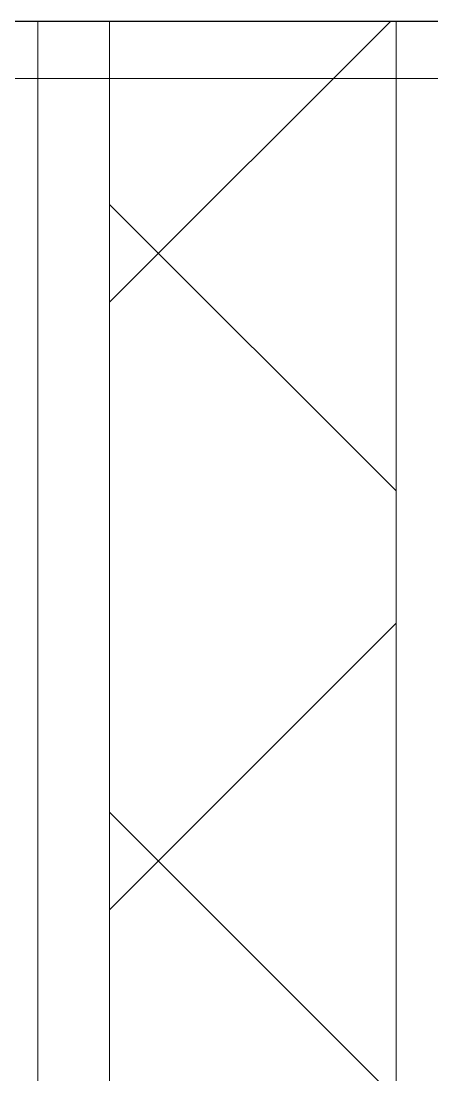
# Model space of a CAD drawing. Header units: millimetres. Extents: x -10051 to 73829, y -4843 to 44223.
# Drawn here: x 38454.1 to 38597.5, y 7880.3 to 8248.2 of the extents above; entities that cross this region are included whole.
import ezdxf

# ---------------------------------------------------------------- set-up
doc = ezdxf.new("R2010")
doc.units = ezdxf.units.MM
for name, color, linetype, lineweight in [('Стены внутренние', 7, 'Continuous', 18), ('Стены несущие', 7, 'Continuous', 30), ('Стены отделка', 7, 'Continuous', 30), ('Стены штриховка', 7, 'Continuous', 9)]:
    doc.layers.add(name, color=color, linetype=linetype, lineweight=lineweight)

msp = doc.modelspace()

# ---------------------------------------------------------------- hatches: boundary and pattern name
at = {"layer": 'Стены внутренние', "lineweight": 9}
h = msp.add_hatch(dxfattribs=at)
h.set_pattern_fill('FP_3', color=256, style=0, pattern_type=2)
h.set_pattern_definition([(45, (0, 0), (-106.066, 106.066), []), (135, (0, 0), (-106.066, -106.066), [])])
h.paths.add_polyline_path([(38485, 2373.428), (38585, 2373.428), (38585, 8248.238), (38485, 8248.238), (38485, 2398.232)])

# ---------------------------------------------------------------- linework, layer by layer
at = {"layer": 'Стены несущие'}
msp.add_line((36550, 8248.238), (38699.5, 8248.238), dxfattribs=at)
at = {"layer": 'Стены отделка', "lineweight": 9}
for p, q in [((38460, 8248.238), (38460, 4803.238)), ((38699.5, 8228.238), (36550, 8228.238))]:
    msp.add_line(p, q, dxfattribs=at)
at = {"layer": 'Стены штриховка'}
for p, q in [((38485, 4778.238), (38485, 8248.238)), ((38585, 2373.428), (38585, 8248.238))]:
    msp.add_line(p, q, dxfattribs=at)

doc.saveas('drawing.dxf')
